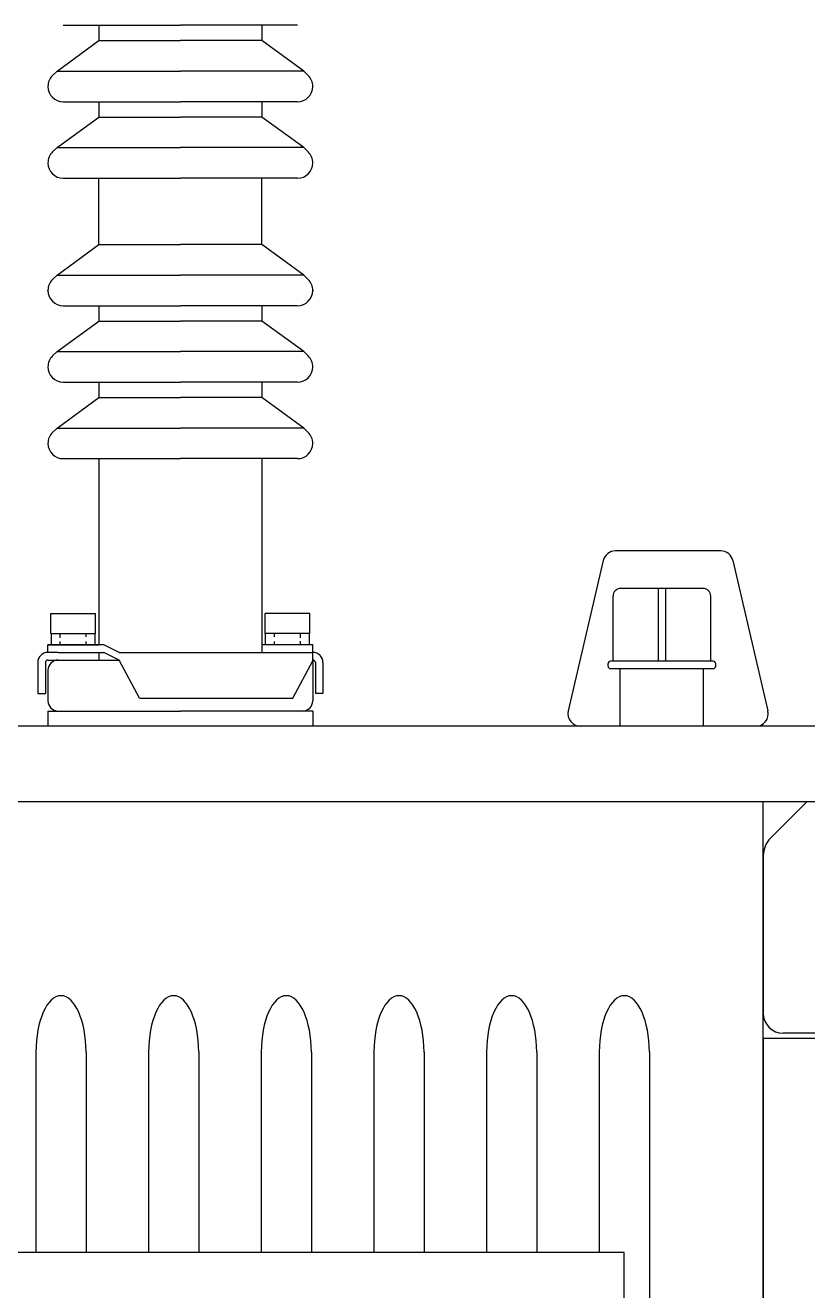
# Model space of a CAD drawing. Header units: millimetres. Extents: x 20 to 897, y 6 to 547.
# Drawn here: x 324.2 to 328.05, y 40.9 to 47.12 of the extents above; entities that cross this region are included whole.
import ezdxf

# ---------------------------------------------------------------- set-up
doc = ezdxf.new("R2010")
doc.units = ezdxf.units.MM
doc.linetypes.add('Dashed', pattern=[0.75, 0.5, -0.25])
doc.linetypes.add('LÍNEAS_OCULTAS2', pattern=[4.762499999999999, 3.175, -1.5875])
doc.layers.get('0').update_dxf_attribs({"color": 162})

# ---------------------------------------------------------------- blocks, each defined once
blk = doc.blocks.new('A$C52CC6504')
at = {"color": 150}
for p, q in [((0.95132420155619, 1.379745823586859), (0.9981182259477919, 1.379745823586859)), ((0.9655658611534363, 1.379745823586859), (0.9655658611534363, 1.373642255187974)), ((1.044912250338484, 1.379745823586859), (0.9981182259477919, 1.379745823586859)), ((1.030670590741238, 1.379745823586859), (1.030670590741238, 1.373642255187974)), ((0.9488579236183341, 1.361435118390204), (0.9655658611534363, 1.373642255187974)), ((0.9655658611534363, 1.373642255187974), (0.9981182259477919, 1.373642255187974)), ((1.030670590741238, 1.373642255187974), (0.9981182259477919, 1.373642255187974)), ((1.04737852827634, 1.361435118390204), (1.030670590741238, 1.373642255187974)), ((0.9488579236183341, 1.361435118390204), (0.9470839650537073, 1.359721759736544)), ((0.9488579236183341, 1.361435118390204), (0.9981182259477919, 1.361435118390204)), ((1.04737852827634, 1.361435118390204), (0.9981182259477919, 1.361435118390204)), ((1.04737852827634, 1.361435118390204), (1.049152486840967, 1.359721759736544)), ((0.95132420155619, 1.349227981592435), (0.9981182259477919, 1.349227981592435)), ((0.9655658611534363, 1.349227981592435), (0.9655658611534363, 1.343124413193777)), ((1.044912250338484, 1.349227981592435), (0.9981182259477919, 1.349227981592435)), ((1.030670590741238, 1.349227981592435), (1.030670590741238, 1.343124413193777)), ((0.9488579236183341, 1.330917276396008), (0.9655658611534363, 1.343124413193777)), ((0.9655658611534363, 1.343124413193777), (0.9981182259477919, 1.343124413193777)), ((1.030670590741238, 1.343124413193777), (0.9981182259477919, 1.343124413193777)), ((1.04737852827634, 1.330917276396008), (1.030670590741238, 1.343124413193777)), ((0.9488579236183341, 1.330917276396008), (0.9470839650537073, 1.32920391774212)), ((0.9488579236183341, 1.330917276396008), (0.9981182259477919, 1.330917276396008)), ((1.04737852827634, 1.330917276396008), (0.9981182259477919, 1.330917276396008)), ((1.04737852827634, 1.330917276396008), (1.049152486840967, 1.32920391774212)), ((0.95132420155619, 1.318710139598238), (0.9981182259477919, 1.318710139598238)), ((0.9655658611534363, 1.292261343202995), (0.9655658611534363, 1.318710139598238)), ((1.044912250338484, 1.318710139598238), (0.9981182259477919, 1.318710139598238)), ((1.030670590741238, 1.292261343202995), (1.030670590741238, 1.318710139598238)), ((0.9488579236183341, 1.280054206405453), (0.9655658611534363, 1.292261343202995)), ((0.9655658611534363, 1.292261343202995), (0.9981182259477919, 1.292261343202995)), ((1.030670590741238, 1.292261343202995), (0.9981182259477919, 1.292261343202995)), ((1.04737852827634, 1.280054206405453), (1.030670590741238, 1.292261343202995)), ((0.9488579236183341, 1.280054206405453), (0.9470839650537073, 1.278340847751565)), ((0.9488579236183341, 1.280054206405453), (0.9981182259477919, 1.280054206405453)), ((1.04737852827634, 1.280054206405453), (0.9981182259477919, 1.280054206405453)), ((1.04737852827634, 1.280054206405453), (1.049152486840967, 1.278340847751565)), ((0.95132420155619, 1.267847069607456), (0.9981182259477919, 1.267847069607456)), ((0.9655658611534363, 1.267847069607456), (0.9655658611534363, 1.261743501208798)), ((1.044912250338484, 1.267847069607456), (0.9981182259477919, 1.267847069607456)), ((1.030670590741238, 1.267847069607456), (1.030670590741238, 1.261743501208798)), ((0.9488579236183341, 1.249536364411028), (0.9655658611534363, 1.261743501208798)), ((0.9655658611534363, 1.261743501208798), (0.9981182259477919, 1.261743501208798)), ((1.030670590741238, 1.261743501208798), (0.9981182259477919, 1.261743501208798)), ((1.04737852827634, 1.249536364411028), (1.030670590741238, 1.261743501208798)), ((0.9488579236183341, 1.249536364411028), (0.9470839650537073, 1.247823005757141)), ((0.9488579236183341, 1.249536364411028), (0.9981182259477919, 1.249536364411028)), ((1.04737852827634, 1.249536364411028), (0.9981182259477919, 1.249536364411028)), ((1.04737852827634, 1.249536364411028), (1.049152486840967, 1.247823005757141)), ((0.95132420155619, 1.237329227613259), (0.9981182259477919, 1.237329227613259)), ((0.9655658611534363, 1.237329227613259), (0.9655658611534363, 1.231225659214374)), ((1.044912250338484, 1.237329227613259), (0.9981182259477919, 1.237329227613259)), ((1.030670590741238, 1.237329227613259), (1.030670590741238, 1.231225659214374)), ((0.9488579236183341, 1.219018522416604), (0.9655658611534363, 1.231225659214374)), ((0.9655658611534363, 1.231225659214374), (0.9981182259477919, 1.231225659214374)), ((1.030670590741238, 1.231225659214374), (0.9981182259477919, 1.231225659214374)), ((1.04737852827634, 1.219018522416604), (1.030670590741238, 1.231225659214374)), ((0.9488579236183341, 1.219018522416604), (0.9470839650537073, 1.217305163762944)), ((0.9488579236183341, 1.219018522416604), (0.9981182259477919, 1.219018522416604)), ((1.04737852827634, 1.219018522416604), (0.9981182259477919, 1.219018522416604)), ((1.04737852827634, 1.219018522416604), (1.049152486840967, 1.217305163762944)), ((0.95132420155619, 1.206811385618835), (0.9981182259477919, 1.206811385618835)), ((0.9655658611534363, 1.206811385618835), (0.9655658611534363, 1.132551303432479)), ((1.044912250338484, 1.206811385618835), (0.9981182259477919, 1.206811385618835)), ((1.030670590741238, 1.206811385618835), (1.030670590741238, 1.132551303432479)), ((1.213968807872106, 1.169998880284197), (1.171908040827248, 1.169998880284197)), ((1.16703829339508, 1.16613269142897), (1.1530687060947, 1.106132741447141)), ((1.218838555304274, 1.16613269142897), (1.232808142604654, 1.106132741447141)), ((1.170938442689248, 1.125998916964022), (1.170938442689248, 1.151998895289466)), ((1.20693841267871, 1.15499889278874), (1.173938440188749, 1.15499889278874)), ((1.188938427684434, 1.15499889278874), (1.188938427684434, 1.125998916964022)), ((1.191938425183025, 1.15499889278874), (1.191938425183025, 1.125998916964022)), ((1.209938410178211, 1.125998916964022), (1.209938410178211, 1.151998895289466)), ((0.9464114222425906, 1.145033100808291), (0.9642643598087943, 1.145033100808291)), ((1.049825029652084, 1.145033100808291), (1.03197209208588, 1.145033100808291)), ((0.9464114222425906, 1.137027253591782), (0.9642643598087943, 1.137027253591782)), ((1.049825029652084, 1.137027253591782), (1.03197209208588, 1.137027253591782)), ((0.94522063315776, 1.132551303432479), (0.9655658611534363, 1.132551303432479)), ((0.94522063315776, 1.129499519233264), (0.94522063315776, 1.132551303432479)), ((0.94522063315776, 1.132551303432479), (0.9655658611534363, 1.132551303432479)), ((0.94522063315776, 1.129499519233264), (0.94522063315776, 1.132551303432479)), ((0.967600383952913, 1.132551303432479), (0.94522063315776, 1.132551303432479)), ((0.9737039523522526, 1.129499519233264), (0.967600383952913, 1.132551303432479)), ((1.051015818737824, 1.132551303432479), (1.030670590741238, 1.132551303432479)), ((1.030670590741238, 1.132551303432479), (1.030670590741238, 1.129499519233264)), ((1.051015818737824, 1.129499519233264), (1.051015818737824, 1.132551303432479)), ((0.9492896787567133, 1.129499519233264), (0.94522063315776, 1.129499519233264)), ((0.9492896787567133, 1.129499519233264), (0.94522063315776, 1.129499519233264)), ((0.94522063315776, 1.126447735033594), (0.9655658611534363, 1.126447735033594)), ((0.9492896787567133, 1.129499519233264), (0.9648787573530626, 1.129499519233264)), ((0.9492896787567133, 1.129499519233264), (0.967600383952913, 1.129499519233264)), ((0.9492896787567133, 1.126447735033594), (0.9737039523522526, 1.126447735033594)), ((0.9655658611534363, 1.129499519233264), (0.9655658611534363, 1.126447735033594)), ((0.9737039523522526, 1.126447735033594), (0.967600383952913, 1.129499519233264)), ((0.9737039523522526, 1.129499519233264), (1.051015818737824, 1.129499519233264)), ((0.9818420435501594, 1.111188814036609), (0.9737039523522526, 1.126447735033594)), ((1.042982287107179, 1.111188814036609), (1.051120378305995, 1.126447735033594)), ((1.051015818737824, 1.126447735033594), (1.051015818737824, 1.129499519233264)), ((1.051015818737824, 1.126251685843158), (1.051015818737824, 1.110171552636643)), ((0.9411515875578971, 1.125430473633855), (0.9411515875578971, 1.113031913157897)), ((0.9442033717575669, 1.125430473633855), (0.9442033717575669, 1.113031913157897)), ((0.94522063315776, 1.122378689434413), (0.94522063315776, 1.110171552636643)), ((1.052033080138017, 1.125430473633855), (1.052033080138017, 1.113031913157897)), ((1.055084864336777, 1.125430473633855), (1.055084864336777, 1.113031913157897)), ((1.168938444356854, 1.123998918631401), (1.168938444356854, 1.124998917797825)), ((1.210938409344408, 1.125998916964022), (1.169938443523051, 1.125998916964022)), ((1.210938409344408, 1.122998919464976), (1.169938443523051, 1.122998919464976)), ((1.173738440355692, 1.099998938638578), (1.173738440355692, 1.122998919464976)), ((1.207138412511767, 1.099998938638578), (1.207138412511767, 1.122998919464976)), ((1.211938408510605, 1.123998918631401), (1.211938408510605, 1.124998917797825)), ((0.9411515875578971, 1.113031913157897), (0.9442033717575669, 1.113031913157897)), ((0.9818420435501594, 1.111188814036609), (1.042982287107179, 1.111188814036609)), ((1.055084864336777, 1.113031913157897), (1.052033080138017, 1.113031913157897)), ((0.94522063315776, 1.106102507037463), (0.94522063315776, 1.099998938638578)), ((0.94522063315776, 1.106102507037463), (0.9981182259477919, 1.106102507037463)), ((1.051015818737824, 1.106102507037463), (0.9981182259477919, 1.106102507037463)), ((1.051015818737824, 1.106102507037463), (1.051015818737824, 1.099998938638578)), ((1.177938436854447, 1.099998938638578), (1.157938453526867, 1.099998938638578)), ((1.207138412511767, 1.099998938638578), (1.173738440355692, 1.099998938638578)), ((1.227938395172487, 1.099998938638578), (1.207938411844907, 1.099998938638578)), ((1.230938392671987, 0.04499981812512033), (1.230938392671987, 1.069998963647663)), ((1.248458378066744, 1.069998963647663), (1.233867322418291, 1.055407907999438)), ((1.230938392671987, 1.048336846082407), (1.230938392671987, 0.9854790341067883)), ((1.230938392671987, 0.9754790424429984), (1.280938350990027, 0.9754790424429984)), ((1.230938392671987, 0.9754790424429984), (1.230938392671987, 0.07247979521673642)), ((1.276348383483082, 0.9774790407758474), (1.238938386002474, 0.9774790407758474)), ((0.9404386348430762, 0.9699990470113562), (0.9404386348430762, 0.8899991137021743)), ((0.9604386181697464, 0.9699990470113562), (0.9604386181697464, 0.8899991137021743)), ((0.985438597329221, 0.9699990470113562), (0.985438597329221, 0.8899991137021743)), ((1.005438580656801, 0.9699990470113562), (1.005438580656801, 0.8899991137021743)), ((1.030438559815366, 0.9699990470113562), (1.030438559815366, 0.8899991137021743)), ((1.050438543142945, 0.9699990470113562), (1.050438543142945, 0.8899991137021743)), ((1.075438522301511, 0.9699990470113562), (1.075438522301511, 0.8899991137021743)), ((1.09543850562909, 0.9699990470113562), (1.09543850562909, 0.8899991137021743)), ((1.120438484788565, 0.9699990470113562), (1.120438484788565, 0.8899991137021743)), ((1.140438468116145, 0.9699990470113562), (1.140438468116145, 0.8899991137021743)), ((1.16543844727471, 0.9699990470113562), (1.16543844727471, 0.8899991137021743)), ((1.185438430602289, 0.9699990470113562), (1.185438430602289, 0.2699996305567538))]:
    blk.add_line(p, q, dxfattribs=at)
at = {"color": 150, "linetype": 'Dashed'}
for p, q in [((0.9464114222425906, 1.137027253591782), (0.9464114222425906, 1.145033100808291)), ((0.9642643598087943, 1.137027253591782), (0.9642643598087943, 1.145033100808291)), ((1.03197209208588, 1.137027253591782), (1.03197209208588, 1.145033100808291)), ((1.049825029652084, 1.137027253591782), (1.049825029652084, 1.145033100808291)), ((0.9465894429874879, 1.132551303432479), (0.9465894429874879, 1.137027253591782)), ((0.964086339063897, 1.132551303432479), (0.964086339063897, 1.137027253591782)), ((1.032150112830777, 1.132551303432479), (1.032150112830777, 1.137027253591782)), ((1.049647008908096, 1.132551303432479), (1.049647008908096, 1.137027253591782))]:
    blk.add_line(p, q, dxfattribs=at)
at = {"color": 150, "linetype": 'LÍNEAS_OCULTAS2'}
for p, q in [((0.9501498578872543, 1.135337120701138), (0.9501498578872543, 1.137027253591782)), ((0.9605259241650401, 1.135714267479329), (0.9605259241650401, 1.137027253591782)), ((1.035710527730544, 1.135714267479329), (1.035710527730544, 1.137027253591782)), ((1.046086594008329, 1.135337120701138), (1.046086594008329, 1.137027253591782)), ((0.9501498578872543, 1.132551303432479), (0.9501498578872543, 1.133828499819515)), ((0.9605259241650401, 1.132551303432479), (0.9605259241650401, 1.133828499819515)), ((1.035710527730544, 1.132551303432479), (1.035710527730544, 1.133828499819515)), ((1.046086594008329, 1.132551303432479), (1.046086594008329, 1.134010023084443))]:
    blk.add_line(p, q, dxfattribs=at)
at = {"color": 150}
for points in [[(0.09543933926556747, 1.069998963647663), (1.290438343070264, 1.069998963647663), (1.290438343070264, 1.099998938638578), (0.09543933926556747, 1.099998938638578)], [(0.2104392433973317, 0.8645991348765847), (1.1754384389385, 0.8645991348765847), (1.1754384389385, 0.8899991137021743), (0.2104392433973317, 0.8899991137021743)]]:
    blk.add_lwpolyline(points, close=True, dxfattribs=at)
for centre, radius, start, end in [((0.95132420155619, 1.35533154999132), 0.006103568398871419, 134.0044583007244, 180), ((1.044912250338484, 1.35533154999132), 0.006103568398871419, 0, 45.99554169927557), ((0.95132420155619, 1.35533154999132), 0.006103568398871419, 180, 270), ((1.044912250338484, 1.35533154999132), 0.006103568398871419, 270, 0), ((0.95132420155619, 1.324813707997123), 0.006103568398871419, 134.0044583007244, 180), ((1.044912250338484, 1.324813707997123), 0.006103568398871419, 0, 45.99554169927557), ((0.95132420155619, 1.324813707997123), 0.006103568398871419, 180, 270), ((1.044912250338484, 1.324813707997123), 0.006103568398871419, 270, 0), ((0.95132420155619, 1.27395063800634), 0.006103568398871419, 134.0044583007244, 180), ((1.044912250338484, 1.27395063800634), 0.006103568398871419, 0, 45.99554169927557), ((0.95132420155619, 1.27395063800634), 0.006103568398871419, 180, 270), ((1.044912250338484, 1.27395063800634), 0.006103568398871419, 270, 0), ((0.95132420155619, 1.243432796012144), 0.006103568398871419, 134.0044583007244, 180), ((1.044912250338484, 1.243432796012144), 0.006103568398871419, 0, 45.99554169927557), ((0.95132420155619, 1.243432796012144), 0.006103568398871419, 180, 270), ((1.044912250338484, 1.243432796012144), 0.006103568398871419, 270, 0), ((0.95132420155619, 1.21291495401772), 0.006103568398871419, 134.0044583007244, 180), ((1.044912250338484, 1.21291495401772), 0.006103568398871419, 0, 45.99554169927557), ((0.95132420155619, 1.21291495401772), 0.006103568398871419, 180, 270), ((1.044912250338484, 1.21291495401772), 0.006103568398871419, 270, 0), ((1.171908040827248, 1.164998884452302), 0.004999995831818183, 90, 166.8935126874628), ((1.213968807872106, 1.164998884452302), 0.004999995831818183, 13.1064873125372, 90), ((1.173938440188749, 1.151998895289466), 0.002999997499090909, 90, 180), ((1.20693841267871, 1.151998895289466), 0.002999997499090909, 0, 90), ((0.94522063315776, 1.125430473633855), 0.004069045599247612, 90, 180), ((0.94522063315776, 1.125430473633855), 0.001017261399811903, 90, 180), ((0.9492896787567133, 1.122378689434413), 0.004069045599247612, 90, 180), ((1.051015818737824, 1.125430473633855), 0.004069045599247612, 0, 90), ((1.051015818737824, 1.125430473633855), 0.001017261399811903, 0, 90), ((1.169938443523051, 1.124998917797825), 0.0009999991663636365, 90, 180), ((1.169938443523051, 1.123998918631401), 0.0009999991663636365, 180, 270), ((1.210938409344408, 1.124998917797825), 0.0009999991663636365, 0, 90), ((1.210938409344408, 1.123998918631401), 0.0009999991663636365, 270, 0), ((0.9492896787567133, 1.110171552636643), 0.004069045599247612, 180, 270), ((1.04694677313887, 1.110171552636643), 0.004069045599247612, 270, 0), ((1.157938453526867, 1.104998934470473), 0.004999995831818183, 166.8935126874628, 270), ((1.227938395172487, 1.104998934470473), 0.004999995831818183, 270, 13.1064873125372), ((1.240938384334868, 1.048336846082407), 0.009999991663636366, 134.9999999998066, 180), ((1.238938386002474, 0.9854790341067883), 0.007999993330909092, 180, 270)]:
    blk.add_arc(centre, radius, start, end, dxfattribs=at)
for centre in [(0.9504386265068661, 0.9699990470113562), (0.9954385889930109, 0.9699990470113562), (1.040438551479156, 0.9699990470113562), (1.0854385139653, 0.9699990470113562), (1.130438476452355, 0.9699990470113562), (1.1754384389385, 0.9699990470113562)]:
    blk.add_ellipse(centre, major_axis=(5.510723998257009e-18, 0.02249998124318205), ratio=0.44444444444444, start_param=4.71238898038469, end_param=7.853981633974483, dxfattribs=at)
for p in [(0.94522063315776, 1.27395063800634), (1.051015818737824, 1.27395063800634)]:
    blk.add_point(p, dxfattribs=at)

msp = doc.modelspace()

# ---------------------------------------------------------------- block references
at = {"xscale": 12.33102796542226, "yscale": 12.33102796542226, "zscale": 12.33102796542226}
msp.add_blockref('A$C52CC6504', (312.6569362996298, 30.11053570333714), dxfattribs=at)

doc.saveas('drawing.dxf')
